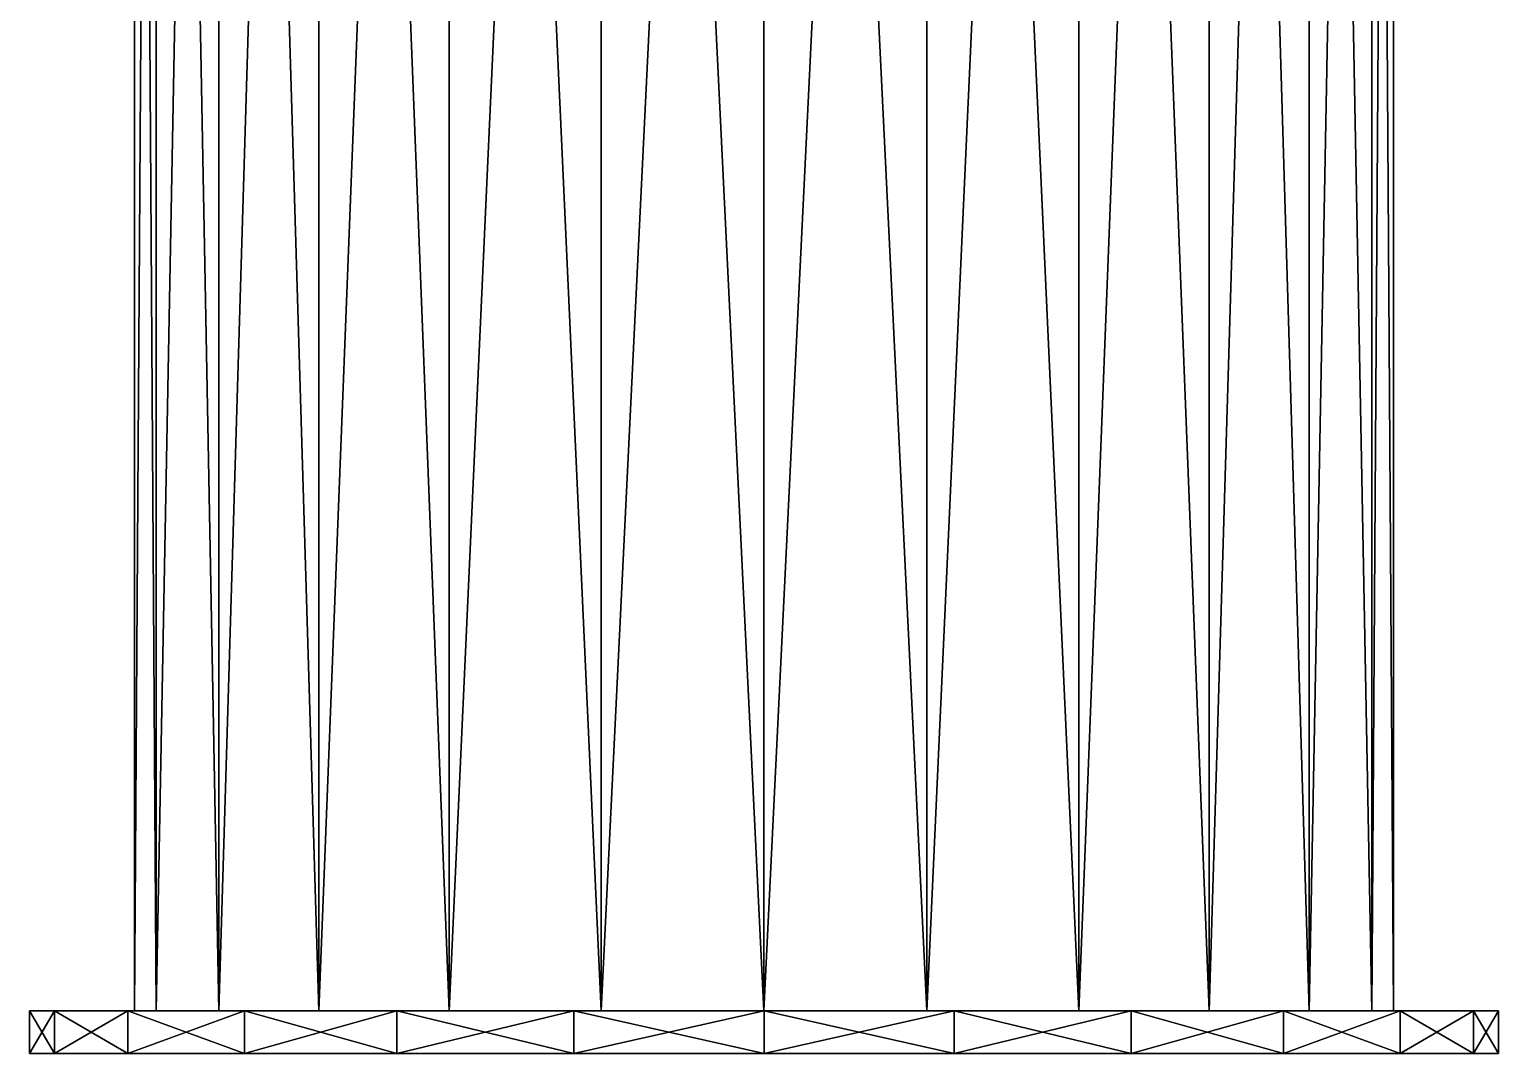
# Model space of a CAD drawing. Extents: x 0 to 11.1, y 0 to 8.
# Drawn here: x 4.014 to 4.77, y 0.894 to 1.422 of the extents above; entities that cross this region are included whole.
import ezdxf

# ---------------------------------------------------------------- set-up
doc = ezdxf.new("R2010")
doc.units = 0
doc.header["$LTSCALE"] = 0.0254
doc.layers.get('0').update_dxf_attribs({"color": 13, "linetype": 'CONTINUOUS'})

# ---------------------------------------------------------------- blocks, each defined once
blk = doc.blocks.new('GRUPO_308')
at = {"color": 0}
for p, q in [((0, 0.02200787401630475, 0.3783661417323159), (0, 0, 0.3783661417323159)), ((0, 0.02200787401630475, 0.3783661417323159), (0, 0, 0.3783661417323159)), ((0.01289251363972263, 0.02200787401630475, 0.2804377782300326), (0.01289251363972263, 0, 0.2804377782300326)), ((0.01289251363972263, 0.02200787401630475, 0.2804377782300326), (0.01289251363972263, 0, 0.2804377782300326)), ((0.01289251363972263, 0.02200787401630475, 0.4762945052345989), (0.01289251363972263, 0, 0.4762945052345989)), ((0.01289251363972263, 0.02200787401630475, 0.4762945052345989), (0.01289251363972263, 0, 0.4762945052345989)), ((0.05069145106022746, 0.02200787401630475, 0.5675492125984739), (0.05069145106022746, 0, 0.5675492125984739)), ((0.05069145106022746, 0.02200787401630475, 0.1891830708661578), (0.05069145106022746, 0, 0.1891830708661578)), ((0.05069145106022746, 0.02200787401630475, 0.1891830708661578), (0.05069145106022746, 0, 0.1891830708661578)), ((0.05069145106022746, 0.02200787401630475, 0.5675492125984739), (0.05069145106022746, 0, 0.5675492125984739)), ((0.1108208771420049, 0.02200787401630475, 0.6459114063226269), (0.1108208771420049, 0, 0.6459114063226269)), ((0.1108208771420049, 0.02200787401630475, 0.6459114063226269), (0.1108208771420049, 0, 0.6459114063226269)), ((0.1108208771420049, 0.02200787401630475, 0.1108208771420049), (0.1108208771420049, 0, 0.1108208771420049)), ((0.1108208771420049, 0.02200787401630475, 0.1108208771420049), (0.1108208771420049, 0, 0.1108208771420049)), ((0.189183070866158, 0.02200787401630475, 0.7060408324044049), (0.189183070866158, 0, 0.7060408324044049)), ((0.189183070866158, 0.02200787401630475, 0.05069145106022674), (0.189183070866158, 0, 0.05069145106022674)), ((0.189183070866158, 0.02200787401630475, 0.05069145106022674), (0.189183070866158, 0, 0.05069145106022674)), ((0.189183070866158, 0.02200787401630475, 0.7060408324044049), (0.189183070866158, 0, 0.7060408324044049)), ((0.2804377782300337, 0.02200787401630475, 0.01289251363972191), (0.2804377782300337, 0, 0.01289251363972191)), ((0.2804377782300322, 0.02200787401630475, 0.7438397698249098), (0.2804377782300322, 0, 0.7438397698249098)), ((0.2804377782300337, 0.02200787401630475, 0.01289251363972191), (0.2804377782300337, 0, 0.01289251363972191)), ((0.2804377782300322, 0.02200787401630475, 0.7438397698249098), (0.2804377782300322, 0, 0.7438397698249098)), ((0.3783661417323159, 0.02200787401630475, 0.7567322834646318), (0.3783661417323159, 0, 0.7567322834646318)), ((0.3783661417323159, 0.02200787401630475), (0.3783661417323159, 0)), ((0.3783661417323159, 0.02200787401630475), (0.3783661417323159, 0)), ((0.3783661417323159, 0.02200787401630475, 0.7567322834646318), (0.3783661417323159, 0, 0.7567322834646318)), ((0.4762945052345996, 0.02200787401630475, 0.7438397698249098), (0.4762945052345996, 0, 0.7438397698249098)), ((0.4762945052345996, 0.02200787401630475, 0.7438397698249098), (0.4762945052345996, 0, 0.7438397698249098)), ((0.4762945052345996, 0.02200787401630475, 0.012892513639722), (0.4762945052345996, 0, 0.012892513639722)), ((0.4762945052345996, 0.02200787401630475, 0.012892513639722), (0.4762945052345996, 0, 0.012892513639722)), ((0.5675492125984739, 0.02200787401630475, 0.7060408324044049), (0.5675492125984739, 0, 0.7060408324044049)), ((0.5675492125984739, 0.02200787401630475, 0.7060408324044049), (0.5675492125984739, 0, 0.7060408324044049)), ((0.5675492125984739, 0.02200787401630475, 0.05069145106022696), (0.5675492125984739, 0, 0.05069145106022696)), ((0.5675492125984739, 0.02200787401630475, 0.05069145106022696), (0.5675492125984739, 0, 0.05069145106022696)), ((0.6459114063226269, 0.02200787401630475, 0.6459114063226269), (0.6459114063226269, 0, 0.6459114063226269)), ((0.6459114063226269, 0.02200787401630475, 0.1108208771420051), (0.6459114063226269, 0, 0.1108208771420051)), ((0.6459114063226269, 0.02200787401630475, 0.6459114063226269), (0.6459114063226269, 0, 0.6459114063226269)), ((0.6459114063226269, 0.02200787401630475, 0.1108208771420051), (0.6459114063226269, 0, 0.1108208771420051)), ((0.7060408324044043, 0.02200787401630475, 0.567549212598474), (0.7060408324044043, 0, 0.567549212598474)), ((0.7060408324044043, 0.02200787401630475, 0.567549212598474), (0.7060408324044043, 0, 0.567549212598474)), ((0.7060408324044043, 0.02200787401630475, 0.1891830708661581), (0.7060408324044043, 0, 0.1891830708661581)), ((0.7060408324044043, 0.02200787401630475, 0.1891830708661581), (0.7060408324044043, 0, 0.1891830708661581)), ((0.7438397698249092, 0.02200787401630475, 0.476294505234599), (0.7438397698249092, 0, 0.476294505234599)), ((0.7438397698249092, 0.02200787401630475, 0.280437778230033), (0.7438397698249092, 0, 0.280437778230033)), ((0.7438397698249092, 0.02200787401630475, 0.476294505234599), (0.7438397698249092, 0, 0.476294505234599)), ((0.7438397698249092, 0.02200787401630475, 0.280437778230033), (0.7438397698249092, 0, 0.280437778230033)), ((0.7567322834646318, 0.02200787401630475, 0.378366141732316), (0.7567322834646318, 0, 0.378366141732316)), ((0.7567322834646318, 0.02200787401630475, 0.378366141732316), (0.7567322834646318, 0, 0.378366141732316))]:
    blk.add_line(p, q, dxfattribs=at)
at = {"color": 0, "extrusion": (0, 1, 0)}
for centre, radius in [((-0.3783661417323159, 0.3783661417323159, 0.02200787401630475), 0.3783661417323159), ((-0.3783661417323159, 0.3783661417323159, 0.02200787401630475), 0.3783661417323159), ((-0.3783661417323159, 0.3783661417323159, 0.02200787401630475), 0.3783661417323159), ((-0.3783661417323159, 0.3783661417323159, 0.02200787401630475), 0.3783661417323159), ((-0.3783661417323159, 0.3783661417323159, 0.02200787401630475), 0.3783661417323159), ((-0.3783661417323159, 0.3783661417323159, 0.02200787401630475), 0.3783661417323159), ((-0.3783661417323159, 0.3783661417323159, 0.02200787401630475), 0.3783661417323159), ((-0.3783661417323159, 0.3783661417323159, 0.02200787401630475), 0.3783661417323159), ((-0.3783661417323159, 0.3783661417323159, 0.02200787401630475), 0.3783661417323159), ((-0.3783661417323159, 0.3783661417323159, 0.02200787401630475), 0.3783661417323159), ((-0.3783661417323159, 0.3783661417323159, 0.02200787401630475), 0.3783661417323159), ((-0.3783661417323159, 0.3783661417323159, 0.02200787401630475), 0.3783661417323159), ((-0.3783661417323159, 0.3783661417323159, 0.02200787401630475), 0.3783661417323159), ((-0.3783661417323159, 0.3783661417323159, 0.02200787401630475), 0.3783661417323159), ((-0.3783661417323159, 0.3783661417323159, 0.02200787401630475), 0.3783661417323159), ((-0.3783661417323159, 0.3783661417323159, 0.02200787401630475), 0.3783661417323159), ((-0.3783661417323159, 0.3783661417323159, 0.02200787401630475), 0.3783661417323159), ((-0.3783661417323159, 0.3783661417323159, 0.02200787401630475), 0.3783661417323159), ((-0.3783661417323159, 0.3783661417323159, 0.02200787401630475), 0.3783661417323159), ((-0.3783661417323159, 0.3783661417323159, 0.02200787401630475), 0.3783661417323159), ((-0.3783661417323159, 0.3783661417323159, 0.02200787401630475), 0.3783661417323159), ((-0.3783661417323159, 0.3783661417323159, 0.02200787401630475), 0.3783661417323159), ((-0.3783661417323159, 0.3783661417323159, 0.02200787401630475), 0.3783661417323159), ((-0.3783661417323159, 0.3783661417323159, 0.02200787401630475), 0.3783661417323159), ((-0.3783661417323159, 0.3783661417323159, 0.02200787401630475), 0.3783661417323159), ((-0.3783661417323159, 0.3783661417323159), 0.3783661417323158), ((-0.3783661417323159, 0.3783661417323159), 0.3783661417323158), ((-0.3783661417323159, 0.3783661417323159), 0.3783661417323158), ((-0.3783661417323159, 0.3783661417323159), 0.3783661417323158), ((-0.3783661417323159, 0.3783661417323159), 0.3783661417323158), ((-0.3783661417323159, 0.3783661417323159), 0.3783661417323158), ((-0.3783661417323159, 0.3783661417323159), 0.3783661417323158), ((-0.3783661417323159, 0.3783661417323159), 0.3783661417323158), ((-0.3783661417323159, 0.3783661417323159), 0.3783661417323158), ((-0.3783661417323159, 0.3783661417323159), 0.3783661417323158), ((-0.3783661417323159, 0.3783661417323159), 0.3783661417323158), ((-0.3783661417323159, 0.3783661417323159), 0.3783661417323158), ((-0.3783661417323159, 0.3783661417323159), 0.3783661417323158), ((-0.3783661417323159, 0.3783661417323159), 0.3783661417323158), ((-0.3783661417323159, 0.3783661417323159), 0.3783661417323158), ((-0.3783661417323159, 0.3783661417323159), 0.3783661417323158), ((-0.3783661417323159, 0.3783661417323159), 0.3783661417323158), ((-0.3783661417323159, 0.3783661417323159), 0.3783661417323158), ((-0.3783661417323159, 0.3783661417323159), 0.3783661417323158), ((-0.3783661417323159, 0.3783661417323159), 0.3783661417323158), ((-0.3783661417323159, 0.3783661417323159), 0.3783661417323158), ((-0.3783661417323159, 0.3783661417323159), 0.3783661417323158), ((-0.3783661417323159, 0.3783661417323159), 0.3783661417323158), ((-0.3783661417323159, 0.3783661417323159), 0.3783661417323158), ((-0.3783661417323159, 0.3783661417323159), 0.3783661417323158)]:
    blk.add_circle(centre, radius, dxfattribs=at)
at = {"color": 0}
mesh = blk.add_polyface(dxfattribs=at)
corners = [(0.2804377782300337, 0.02200787401630475, 0.01289251363972191), (0.4762945052345996, 0.02200787401630475, 0.012892513639722), (0.3783661417323159, 0.02200787401630475), (0.189183070866158, 0.02200787401630475, 0.05069145106022674), (0.5675492125984739, 0.02200787401630475, 0.05069145106022696), (0.1108208771420049, 0.02200787401630475, 0.1108208771420049), (0.6459114063226269, 0.02200787401630475, 0.1108208771420051), (0.05069145106022746, 0.02200787401630475, 0.1891830708661578), (0.7060408324044043, 0.02200787401630475, 0.1891830708661581), (0.01289251363972263, 0.02200787401630475, 0.2804377782300326), (0.7438397698249092, 0.02200787401630475, 0.280437778230033), (0, 0.02200787401630475, 0.3783661417323159), (0.7567322834646318, 0.02200787401630475, 0.378366141732316), (0.01289251363972263, 0.02200787401630475, 0.4762945052345989), (0.7438397698249092, 0.02200787401630475, 0.476294505234599), (0.05069145106022746, 0.02200787401630475, 0.5675492125984739), (0.7060408324044043, 0.02200787401630475, 0.567549212598474), (0.1108208771420049, 0.02200787401630475, 0.6459114063226269), (0.6459114063226269, 0.02200787401630475, 0.6459114063226269), (0.189183070866158, 0.02200787401630475, 0.7060408324044049), (0.5675492125984739, 0.02200787401630475, 0.7060408324044049), (0.2804377782300322, 0.02200787401630475, 0.7438397698249098), (0.4762945052345996, 0.02200787401630475, 0.7438397698249098), (0.3783661417323159, 0.02200787401630475, 0.7567322834646318)]
mesh.append_faces([[corners[k] for k in face] for face in [(0, 1, 2), (22, 21, 23)]], dxfattribs={"vtx0": -1, "color": 0})
mesh.append_faces([[corners[k] for k in face] for face in [(1, 3, 4), (4, 5, 6), (6, 7, 8), (8, 9, 10), (10, 11, 12), (12, 13, 14), (14, 15, 16), (16, 17, 18), (18, 19, 20), (20, 21, 22)]], dxfattribs={"vtx0": -1, "vtx1": -1, "color": 0})
mesh.append_faces([[corners[k] for k in face] for face in [(1, 0, 3), (4, 3, 5), (6, 5, 7), (8, 7, 9), (10, 9, 11), (12, 11, 13), (14, 13, 15), (16, 15, 17), (18, 17, 19), (20, 19, 21)]], dxfattribs={"vtx0": -1, "vtx2": -1, "color": 0})
mesh = blk.add_polyface(dxfattribs=at)
corners = [(0, 0.02200787401630475, 0.3783661417323159), (0.01289251363972263, 0, 0.2804377782300326), (0, 0, 0.3783661417323159), (0.01289251363972263, 0.02200787401630475, 0.2804377782300326)]
mesh.append_faces([[corners[k] for k in face] for face in [(0, 1, 2), (1, 0, 3)]], dxfattribs={"vtx0": -1, "color": 0})
mesh = blk.add_polyface(dxfattribs=at)
corners = [(0.01289251363972263, 0.02200787401630475, 0.4762945052345989), (0, 0, 0.3783661417323159), (0.01289251363972263, 0, 0.4762945052345989), (0, 0.02200787401630475, 0.3783661417323159)]
mesh.append_faces([[corners[k] for k in face] for face in [(0, 1, 2), (1, 0, 3)]], dxfattribs={"vtx0": -1, "color": 0})
mesh = blk.add_polyface(dxfattribs=at)
corners = [(0.01289251363972263, 0.02200787401630475, 0.2804377782300326), (0.05069145106022746, 0, 0.1891830708661578), (0.01289251363972263, 0, 0.2804377782300326), (0.05069145106022746, 0.02200787401630475, 0.1891830708661578)]
mesh.append_faces([[corners[k] for k in face] for face in [(0, 1, 2), (1, 0, 3)]], dxfattribs={"vtx0": -1, "color": 0})
mesh = blk.add_polyface(dxfattribs=at)
corners = [(0.05069145106022746, 0.02200787401630475, 0.5675492125984739), (0.01289251363972263, 0, 0.4762945052345989), (0.05069145106022746, 0, 0.5675492125984739), (0.01289251363972263, 0.02200787401630475, 0.4762945052345989)]
mesh.append_faces([[corners[k] for k in face] for face in [(0, 1, 2), (1, 0, 3)]], dxfattribs={"vtx0": -1, "color": 0})
mesh = blk.add_polyface(dxfattribs=at)
corners = [(0.1108208771420049, 0.02200787401630475, 0.6459114063226269), (0.05069145106022746, 0, 0.5675492125984739), (0.1108208771420049, 0, 0.6459114063226269), (0.05069145106022746, 0.02200787401630475, 0.5675492125984739)]
mesh.append_faces([[corners[k] for k in face] for face in [(0, 1, 2), (1, 0, 3)]], dxfattribs={"vtx0": -1, "color": 0})
mesh = blk.add_polyface(dxfattribs=at)
corners = [(0.05069145106022746, 0.02200787401630475, 0.1891830708661578), (0.1108208771420049, 0, 0.1108208771420049), (0.05069145106022746, 0, 0.1891830708661578), (0.1108208771420049, 0.02200787401630475, 0.1108208771420049)]
mesh.append_faces([[corners[k] for k in face] for face in [(0, 1, 2), (1, 0, 3)]], dxfattribs={"vtx0": -1, "color": 0})
mesh = blk.add_polyface(dxfattribs=at)
corners = [(0.189183070866158, 0, 0.7060408324044049), (0.1108208771420049, 0.02200787401630475, 0.6459114063226269), (0.1108208771420049, 0, 0.6459114063226269), (0.189183070866158, 0.02200787401630475, 0.7060408324044049)]
mesh.append_faces([[corners[k] for k in face] for face in [(0, 1, 2), (1, 0, 3)]], dxfattribs={"vtx0": -1, "color": 0})
mesh = blk.add_polyface(dxfattribs=at)
corners = [(0.189183070866158, 0.02200787401630475, 0.05069145106022674), (0.1108208771420049, 0, 0.1108208771420049), (0.1108208771420049, 0.02200787401630475, 0.1108208771420049), (0.189183070866158, 0, 0.05069145106022674)]
mesh.append_faces([[corners[k] for k in face] for face in [(0, 1, 2), (1, 0, 3)]], dxfattribs={"vtx0": -1, "color": 0})
mesh = blk.add_polyface(dxfattribs=at)
corners = [(0.2804377782300337, 0.02200787401630475, 0.01289251363972191), (0.189183070866158, 0, 0.05069145106022674), (0.189183070866158, 0.02200787401630475, 0.05069145106022674), (0.2804377782300337, 0, 0.01289251363972191)]
mesh.append_faces([[corners[k] for k in face] for face in [(0, 1, 2), (1, 0, 3)]], dxfattribs={"vtx0": -1, "color": 0})
mesh = blk.add_polyface(dxfattribs=at)
corners = [(0.2804377782300322, 0, 0.7438397698249098), (0.189183070866158, 0.02200787401630475, 0.7060408324044049), (0.189183070866158, 0, 0.7060408324044049), (0.2804377782300322, 0.02200787401630475, 0.7438397698249098)]
mesh.append_faces([[corners[k] for k in face] for face in [(0, 1, 2), (1, 0, 3)]], dxfattribs={"vtx0": -1, "color": 0})
mesh = blk.add_polyface(dxfattribs=at)
corners = [(0.3783661417323159, 0.02200787401630475), (0.2804377782300337, 0, 0.01289251363972191), (0.2804377782300337, 0.02200787401630475, 0.01289251363972191), (0.3783661417323159, 0)]
mesh.append_faces([[corners[k] for k in face] for face in [(0, 1, 2), (1, 0, 3)]], dxfattribs={"vtx0": -1, "color": 0})
mesh = blk.add_polyface(dxfattribs=at)
corners = [(0.3783661417323159, 0, 0.7567322834646318), (0.2804377782300322, 0.02200787401630475, 0.7438397698249098), (0.2804377782300322, 0, 0.7438397698249098), (0.3783661417323159, 0.02200787401630475, 0.7567322834646318)]
mesh.append_faces([[corners[k] for k in face] for face in [(0, 1, 2), (1, 0, 3)]], dxfattribs={"vtx0": -1, "color": 0})
mesh = blk.add_polyface(dxfattribs=at)
corners = [(0.4762945052345996, 0, 0.7438397698249098), (0.3783661417323159, 0.02200787401630475, 0.7567322834646318), (0.3783661417323159, 0, 0.7567322834646318), (0.4762945052345996, 0.02200787401630475, 0.7438397698249098)]
mesh.append_faces([[corners[k] for k in face] for face in [(0, 1, 2), (1, 0, 3)]], dxfattribs={"vtx0": -1, "color": 0})
mesh = blk.add_polyface(dxfattribs=at)
corners = [(0.4762945052345996, 0.02200787401630475, 0.012892513639722), (0.3783661417323159, 0), (0.3783661417323159, 0.02200787401630475), (0.4762945052345996, 0, 0.012892513639722)]
mesh.append_faces([[corners[k] for k in face] for face in [(0, 1, 2), (1, 0, 3)]], dxfattribs={"vtx0": -1, "color": 0})
mesh = blk.add_polyface(dxfattribs=at)
corners = [(0.5675492125984739, 0, 0.7060408324044049), (0.4762945052345996, 0.02200787401630475, 0.7438397698249098), (0.4762945052345996, 0, 0.7438397698249098), (0.5675492125984739, 0.02200787401630475, 0.7060408324044049)]
mesh.append_faces([[corners[k] for k in face] for face in [(0, 1, 2), (1, 0, 3)]], dxfattribs={"vtx0": -1, "color": 0})
mesh = blk.add_polyface(dxfattribs=at)
corners = [(0.5675492125984739, 0.02200787401630475, 0.05069145106022696), (0.4762945052345996, 0, 0.012892513639722), (0.4762945052345996, 0.02200787401630475, 0.012892513639722), (0.5675492125984739, 0, 0.05069145106022696)]
mesh.append_faces([[corners[k] for k in face] for face in [(0, 1, 2), (1, 0, 3)]], dxfattribs={"vtx0": -1, "color": 0})
mesh = blk.add_polyface(dxfattribs=at)
corners = [(0.6459114063226269, 0, 0.6459114063226269), (0.5675492125984739, 0.02200787401630475, 0.7060408324044049), (0.5675492125984739, 0, 0.7060408324044049), (0.6459114063226269, 0.02200787401630475, 0.6459114063226269)]
mesh.append_faces([[corners[k] for k in face] for face in [(0, 1, 2), (1, 0, 3)]], dxfattribs={"vtx0": -1, "color": 0})
mesh = blk.add_polyface(dxfattribs=at)
corners = [(0.6459114063226269, 0.02200787401630475, 0.1108208771420051), (0.5675492125984739, 0, 0.05069145106022696), (0.5675492125984739, 0.02200787401630475, 0.05069145106022696), (0.6459114063226269, 0, 0.1108208771420051)]
mesh.append_faces([[corners[k] for k in face] for face in [(0, 1, 2), (1, 0, 3)]], dxfattribs={"vtx0": -1, "color": 0})
mesh = blk.add_polyface(dxfattribs=at)
corners = [(0.7060408324044043, 0.02200787401630475, 0.567549212598474), (0.6459114063226269, 0, 0.6459114063226269), (0.7060408324044043, 0, 0.567549212598474), (0.6459114063226269, 0.02200787401630475, 0.6459114063226269)]
mesh.append_faces([[corners[k] for k in face] for face in [(0, 1, 2), (1, 0, 3)]], dxfattribs={"vtx0": -1, "color": 0})
mesh = blk.add_polyface(dxfattribs=at)
corners = [(0.6459114063226269, 0.02200787401630475, 0.1108208771420051), (0.7060408324044043, 0, 0.1891830708661581), (0.6459114063226269, 0, 0.1108208771420051), (0.7060408324044043, 0.02200787401630475, 0.1891830708661581)]
mesh.append_faces([[corners[k] for k in face] for face in [(0, 1, 2), (1, 0, 3)]], dxfattribs={"vtx0": -1, "color": 0})
mesh = blk.add_polyface(dxfattribs=at)
corners = [(0.7438397698249092, 0.02200787401630475, 0.476294505234599), (0.7060408324044043, 0, 0.567549212598474), (0.7438397698249092, 0, 0.476294505234599), (0.7060408324044043, 0.02200787401630475, 0.567549212598474)]
mesh.append_faces([[corners[k] for k in face] for face in [(0, 1, 2), (1, 0, 3)]], dxfattribs={"vtx0": -1, "color": 0})
mesh = blk.add_polyface(dxfattribs=at)
corners = [(0.7060408324044043, 0.02200787401630475, 0.1891830708661581), (0.7438397698249092, 0, 0.280437778230033), (0.7060408324044043, 0, 0.1891830708661581), (0.7438397698249092, 0.02200787401630475, 0.280437778230033)]
mesh.append_faces([[corners[k] for k in face] for face in [(0, 1, 2), (1, 0, 3)]], dxfattribs={"vtx0": -1, "color": 0})
mesh = blk.add_polyface(dxfattribs=at)
corners = [(0.7567322834646318, 0.02200787401630475, 0.378366141732316), (0.7438397698249092, 0, 0.476294505234599), (0.7567322834646318, 0, 0.378366141732316), (0.7438397698249092, 0.02200787401630475, 0.476294505234599)]
mesh.append_faces([[corners[k] for k in face] for face in [(0, 1, 2), (1, 0, 3)]], dxfattribs={"vtx0": -1, "color": 0})
mesh = blk.add_polyface(dxfattribs=at)
corners = [(0.7438397698249092, 0.02200787401630475, 0.280437778230033), (0.7567322834646318, 0, 0.378366141732316), (0.7438397698249092, 0, 0.280437778230033), (0.7567322834646318, 0.02200787401630475, 0.378366141732316)]
mesh.append_faces([[corners[k] for k in face] for face in [(0, 1, 2), (1, 0, 3)]], dxfattribs={"vtx0": -1, "color": 0})
mesh = blk.add_polyface(dxfattribs=at)
corners = [(0.4762945052345996, 0, 0.012892513639722), (0.2804377782300337, 0, 0.01289251363972191), (0.3783661417323159, 0), (0.189183070866158, 0, 0.05069145106022674), (0.5675492125984739, 0, 0.05069145106022696), (0.1108208771420049, 0, 0.1108208771420049), (0.6459114063226269, 0, 0.1108208771420051), (0.05069145106022746, 0, 0.1891830708661578), (0.7060408324044043, 0, 0.1891830708661581), (0.01289251363972263, 0, 0.2804377782300326), (0.7438397698249092, 0, 0.280437778230033), (0, 0, 0.3783661417323159), (0.7567322834646318, 0, 0.378366141732316), (0.01289251363972263, 0, 0.4762945052345989), (0.7438397698249092, 0, 0.476294505234599), (0.05069145106022746, 0, 0.5675492125984739), (0.7060408324044043, 0, 0.567549212598474), (0.1108208771420049, 0, 0.6459114063226269), (0.6459114063226269, 0, 0.6459114063226269), (0.5675492125984739, 0, 0.7060408324044049), (0.189183070866158, 0, 0.7060408324044049), (0.4762945052345996, 0, 0.7438397698249098), (0.2804377782300322, 0, 0.7438397698249098), (0.3783661417323159, 0, 0.7567322834646318)]
mesh.append_faces([[corners[k] for k in face] for face in [(0, 1, 2), (22, 21, 23)]], dxfattribs={"vtx0": -1, "color": 0})
mesh.append_faces([[corners[k] for k in face] for face in [(1, 0, 3), (3, 4, 5), (5, 6, 7), (7, 8, 9), (9, 10, 11), (11, 12, 13), (13, 14, 15), (15, 16, 17), (17, 19, 20), (20, 21, 22)]], dxfattribs={"vtx0": -1, "vtx1": -1, "color": 0})
mesh.append_faces([[corners[k] for k in face] for face in [(3, 0, 4), (5, 4, 6), (7, 6, 8), (9, 8, 10), (11, 10, 12), (13, 12, 14), (15, 14, 16), (17, 16, 18), (17, 18, 19), (20, 19, 21)]], dxfattribs={"vtx0": -1, "vtx2": -1, "color": 0})
blk = doc.blocks.new('GRUPO_307')
at = {"color": 0}
for p, q in [((0, 0, 0.3241929133858062), (0, 1.721692913386742, 0.3241929133858062)), ((0, 0, 0.3241929133858062), (0, 1.721692913386742, 0.3241929133858062)), ((0.01104660564656085, 0, 0.2402856131142877), (0.01104660564656085, 1.721692913386742, 0.2402856131142877)), ((0.01104660564656085, 0, 0.2402856131142877), (0.01104660564656085, 1.721692913386742, 0.2402856131142877)), ((0.01104660564656085, 0, 0.4081002136573251), (0.01104660564656085, 1.721692913386742, 0.4081002136573251)), ((0.01104660564656085, 0, 0.4081002136573251), (0.01104660564656085, 1.721692913386742, 0.4081002136573251)), ((0.04343361466680944, 0, 0.1620964566929032), (0.04343361466680944, 1.721692913386742, 0.1620964566929032)), ((0.04343361466680944, 0, 0.1620964566929032), (0.04343361466680944, 1.721692913386742, 0.1620964566929032)), ((0.04343361466680944, 0, 0.4862893700787095), (0.04343361466680944, 1.721692913386742, 0.4862893700787095)), ((0.04343361466680944, 0, 0.4862893700787095), (0.04343361466680944, 1.721692913386742, 0.4862893700787095)), ((0.09495390591807952, 0, 0.09495390591807956), (0.09495390591807952, 1.721692913386742, 0.09495390591807956)), ((0.09495390591807952, 0, 0.09495390591807956), (0.09495390591807952, 1.721692913386742, 0.09495390591807956)), ((0.09495390591807952, 0, 0.553431920853533), (0.09495390591807952, 1.721692913386742, 0.553431920853533)), ((0.09495390591807952, 0, 0.553431920853533), (0.09495390591807952, 1.721692913386742, 0.553431920853533)), ((0.1620964566929031, 0, 0.04343361466680985), (0.1620964566929031, 1.721692913386742, 0.04343361466680985)), ((0.1620964566929031, 0, 0.04343361466680985), (0.1620964566929031, 1.721692913386742, 0.04343361466680985)), ((0.1620964566929031, 0, 0.6049522121048028), (0.1620964566929031, 1.721692913386742, 0.6049522121048028)), ((0.1620964566929031, 0, 0.6049522121048028), (0.1620964566929031, 1.721692913386742, 0.6049522121048028)), ((0.2402856131142876, 0, 0.01104660564656103), (0.2402856131142876, 1.721692913386742, 0.01104660564656103)), ((0.2402856131142876, 0, 0.01104660564656103), (0.2402856131142876, 1.721692913386742, 0.01104660564656103)), ((0.2402856131142876, 0, 0.6373392211250516), (0.2402856131142876, 1.721692913386742, 0.6373392211250516)), ((0.2402856131142876, 0, 0.6373392211250516), (0.2402856131142876, 1.721692913386742, 0.6373392211250516)), ((0.3241929133858062, 0), (0.3241929133858062, 1.721692913386742)), ((0.3241929133858062, 0), (0.3241929133858062, 1.721692913386742)), ((0.3241929133858062, 0, 0.6483858267716125), (0.3241929133858062, 1.721692913386742, 0.6483858267716125)), ((0.3241929133858062, 0, 0.6483858267716125), (0.3241929133858062, 1.721692913386742, 0.6483858267716125)), ((0.4081002136573249, 0, 0.01104660564656099), (0.4081002136573249, 1.721692913386742, 0.01104660564656099)), ((0.4081002136573249, 0, 0.01104660564656099), (0.4081002136573249, 1.721692913386742, 0.01104660564656099)), ((0.4081002136573249, 0, 0.6373392211250515), (0.4081002136573249, 1.721692913386742, 0.6373392211250515)), ((0.4081002136573249, 0, 0.6373392211250515), (0.4081002136573249, 1.721692913386742, 0.6373392211250515)), ((0.4862893700787094, 0, 0.04343361466680985), (0.4862893700787094, 1.721692913386742, 0.04343361466680985)), ((0.4862893700787094, 0, 0.04343361466680985), (0.4862893700787094, 1.721692913386742, 0.04343361466680985)), ((0.4862893700787094, 0, 0.6049522121048027), (0.4862893700787094, 1.721692913386742, 0.6049522121048027)), ((0.4862893700787094, 0, 0.6049522121048027), (0.4862893700787094, 1.721692913386742, 0.6049522121048027)), ((0.553431920853533, 0, 0.09495390591807956), (0.553431920853533, 1.721692913386742, 0.09495390591807956)), ((0.553431920853533, 0, 0.5534319208535328), (0.553431920853533, 1.721692913386742, 0.5534319208535328)), ((0.553431920853533, 0, 0.09495390591807956), (0.553431920853533, 1.721692913386742, 0.09495390591807956)), ((0.553431920853533, 0, 0.5534319208535328), (0.553431920853533, 1.721692913386742, 0.5534319208535328)), ((0.6049522121048031, 0, 0.162096456692903), (0.6049522121048031, 1.721692913386742, 0.162096456692903)), ((0.6049522121048031, 0, 0.4862893700787093), (0.6049522121048031, 1.721692913386742, 0.4862893700787093)), ((0.6049522121048031, 0, 0.4862893700787093), (0.6049522121048031, 1.721692913386742, 0.4862893700787093)), ((0.6049522121048031, 0, 0.162096456692903), (0.6049522121048031, 1.721692913386742, 0.162096456692903)), ((0.6373392211250517, 0, 0.2402856131142876), (0.6373392211250517, 1.721692913386742, 0.2402856131142876)), ((0.6373392211250517, 0, 0.4081002136573247), (0.6373392211250517, 1.721692913386742, 0.4081002136573247)), ((0.6373392211250517, 0, 0.4081002136573247), (0.6373392211250517, 1.721692913386742, 0.4081002136573247)), ((0.6373392211250517, 0, 0.2402856131142876), (0.6373392211250517, 1.721692913386742, 0.2402856131142876)), ((0.6483858267716125, 0, 0.3241929133858062), (0.6483858267716125, 1.721692913386742, 0.3241929133858062)), ((0.6483858267716125, 0, 0.3241929133858062), (0.6483858267716125, 1.721692913386742, 0.3241929133858062))]:
    blk.add_line(p, q, dxfattribs=at)
at = {"color": 0, "extrusion": (0, -1, 0)}
blk.add_circle((0.3241929133858062, 0.3241929133858062), 0.3241929133858062, dxfattribs=at)
blk.add_circle((0.3241929133858062, 0.3241929133858062), 0.3241929133858062, dxfattribs=at)
blk.add_circle((0.3241929133858062, 0.3241929133858062), 0.3241929133858062, dxfattribs=at)
blk.add_circle((0.3241929133858062, 0.3241929133858062), 0.3241929133858062, dxfattribs=at)
blk.add_circle((0.3241929133858062, 0.3241929133858062), 0.3241929133858062, dxfattribs=at)
blk.add_circle((0.3241929133858062, 0.3241929133858062), 0.3241929133858062, dxfattribs=at)
blk.add_circle((0.3241929133858062, 0.3241929133858062), 0.3241929133858062, dxfattribs=at)
blk.add_circle((0.3241929133858062, 0.3241929133858062), 0.3241929133858062, dxfattribs=at)
blk.add_circle((0.3241929133858062, 0.3241929133858062), 0.3241929133858062, dxfattribs=at)
blk.add_circle((0.3241929133858062, 0.3241929133858062), 0.3241929133858062, dxfattribs=at)
blk.add_circle((0.3241929133858062, 0.3241929133858062), 0.3241929133858062, dxfattribs=at)
blk.add_circle((0.3241929133858062, 0.3241929133858062), 0.3241929133858062, dxfattribs=at)
blk.add_circle((0.3241929133858062, 0.3241929133858062), 0.3241929133858062, dxfattribs=at)
blk.add_circle((0.3241929133858062, 0.3241929133858062), 0.3241929133858062, dxfattribs=at)
blk.add_circle((0.3241929133858062, 0.3241929133858062), 0.3241929133858062, dxfattribs=at)
blk.add_circle((0.3241929133858062, 0.3241929133858062), 0.3241929133858062, dxfattribs=at)
blk.add_circle((0.3241929133858062, 0.3241929133858062), 0.3241929133858062, dxfattribs=at)
blk.add_circle((0.3241929133858062, 0.3241929133858062), 0.3241929133858062, dxfattribs=at)
blk.add_circle((0.3241929133858062, 0.3241929133858062), 0.3241929133858062, dxfattribs=at)
blk.add_circle((0.3241929133858062, 0.3241929133858062), 0.3241929133858062, dxfattribs=at)
blk.add_circle((0.3241929133858062, 0.3241929133858062), 0.3241929133858062, dxfattribs=at)
blk.add_circle((0.3241929133858062, 0.3241929133858062), 0.3241929133858062, dxfattribs=at)
blk.add_circle((0.3241929133858062, 0.3241929133858062), 0.3241929133858062, dxfattribs=at)
blk.add_circle((0.3241929133858062, 0.3241929133858062), 0.3241929133858062, dxfattribs=at)
blk.add_circle((0.3241929133858062, 0.3241929133858062), 0.3241929133858062, dxfattribs=at)
at = {"color": 0}
mesh = blk.add_polyface(dxfattribs=at)
corners = [(0, 1.721692913386742, 0.3241929133858062), (0.01104660564656085, 0, 0.2402856131142877), (0, 0, 0.3241929133858062), (0.01104660564656085, 1.721692913386742, 0.2402856131142877)]
mesh.append_faces([[corners[k] for k in face] for face in [(0, 1, 2), (1, 0, 3)]], dxfattribs={"vtx0": -1, "color": 0})
mesh = blk.add_polyface(dxfattribs=at)
corners = [(0.01104660564656085, 1.721692913386742, 0.4081002136573251), (0, 0, 0.3241929133858062), (0.01104660564656085, 0, 0.4081002136573251), (0, 1.721692913386742, 0.3241929133858062)]
mesh.append_faces([[corners[k] for k in face] for face in [(0, 1, 2), (1, 0, 3)]], dxfattribs={"vtx0": -1, "color": 0})
mesh = blk.add_polyface(dxfattribs=at)
corners = [(0.01104660564656085, 1.721692913386742, 0.2402856131142877), (0.04343361466680944, 0, 0.1620964566929032), (0.01104660564656085, 0, 0.2402856131142877), (0.04343361466680944, 1.721692913386742, 0.1620964566929032)]
mesh.append_faces([[corners[k] for k in face] for face in [(0, 1, 2), (1, 0, 3)]], dxfattribs={"vtx0": -1, "color": 0})
mesh = blk.add_polyface(dxfattribs=at)
corners = [(0.04343361466680944, 1.721692913386742, 0.4862893700787095), (0.01104660564656085, 0, 0.4081002136573251), (0.04343361466680944, 0, 0.4862893700787095), (0.01104660564656085, 1.721692913386742, 0.4081002136573251)]
mesh.append_faces([[corners[k] for k in face] for face in [(0, 1, 2), (1, 0, 3)]], dxfattribs={"vtx0": -1, "color": 0})
mesh = blk.add_polyface(dxfattribs=at)
corners = [(0.04343361466680944, 1.721692913386742, 0.1620964566929032), (0.09495390591807952, 0, 0.09495390591807956), (0.04343361466680944, 0, 0.1620964566929032), (0.09495390591807952, 1.721692913386742, 0.09495390591807956)]
mesh.append_faces([[corners[k] for k in face] for face in [(0, 1, 2), (1, 0, 3)]], dxfattribs={"vtx0": -1, "color": 0})
mesh = blk.add_polyface(dxfattribs=at)
corners = [(0.09495390591807952, 1.721692913386742, 0.553431920853533), (0.04343361466680944, 0, 0.4862893700787095), (0.09495390591807952, 0, 0.553431920853533), (0.04343361466680944, 1.721692913386742, 0.4862893700787095)]
mesh.append_faces([[corners[k] for k in face] for face in [(0, 1, 2), (1, 0, 3)]], dxfattribs={"vtx0": -1, "color": 0})
mesh = blk.add_polyface(dxfattribs=at)
corners = [(0.1620964566929031, 1.721692913386742, 0.04343361466680985), (0.09495390591807952, 0, 0.09495390591807956), (0.09495390591807952, 1.721692913386742, 0.09495390591807956), (0.1620964566929031, 0, 0.04343361466680985)]
mesh.append_faces([[corners[k] for k in face] for face in [(0, 1, 2), (1, 0, 3)]], dxfattribs={"vtx0": -1, "color": 0})
mesh = blk.add_polyface(dxfattribs=at)
corners = [(0.1620964566929031, 0, 0.6049522121048028), (0.09495390591807952, 1.721692913386742, 0.553431920853533), (0.09495390591807952, 0, 0.553431920853533), (0.1620964566929031, 1.721692913386742, 0.6049522121048028)]
mesh.append_faces([[corners[k] for k in face] for face in [(0, 1, 2), (1, 0, 3)]], dxfattribs={"vtx0": -1, "color": 0})
mesh = blk.add_polyface(dxfattribs=at)
corners = [(0.2402856131142876, 1.721692913386742, 0.01104660564656103), (0.1620964566929031, 0, 0.04343361466680985), (0.1620964566929031, 1.721692913386742, 0.04343361466680985), (0.2402856131142876, 0, 0.01104660564656103)]
mesh.append_faces([[corners[k] for k in face] for face in [(0, 1, 2), (1, 0, 3)]], dxfattribs={"vtx0": -1, "color": 0})
mesh = blk.add_polyface(dxfattribs=at)
corners = [(0.2402856131142876, 0, 0.6373392211250516), (0.1620964566929031, 1.721692913386742, 0.6049522121048028), (0.1620964566929031, 0, 0.6049522121048028), (0.2402856131142876, 1.721692913386742, 0.6373392211250516)]
mesh.append_faces([[corners[k] for k in face] for face in [(0, 1, 2), (1, 0, 3)]], dxfattribs={"vtx0": -1, "color": 0})
mesh = blk.add_polyface(dxfattribs=at)
corners = [(0.3241929133858062, 1.721692913386742), (0.2402856131142876, 0, 0.01104660564656103), (0.2402856131142876, 1.721692913386742, 0.01104660564656103), (0.3241929133858062, 0)]
mesh.append_faces([[corners[k] for k in face] for face in [(0, 1, 2), (1, 0, 3)]], dxfattribs={"vtx0": -1, "color": 0})
mesh = blk.add_polyface(dxfattribs=at)
corners = [(0.3241929133858062, 0, 0.6483858267716125), (0.2402856131142876, 1.721692913386742, 0.6373392211250516), (0.2402856131142876, 0, 0.6373392211250516), (0.3241929133858062, 1.721692913386742, 0.6483858267716125)]
mesh.append_faces([[corners[k] for k in face] for face in [(0, 1, 2), (1, 0, 3)]], dxfattribs={"vtx0": -1, "color": 0})
mesh = blk.add_polyface(dxfattribs=at)
corners = [(0.4081002136573249, 1.721692913386742, 0.01104660564656099), (0.3241929133858062, 0), (0.3241929133858062, 1.721692913386742), (0.4081002136573249, 0, 0.01104660564656099)]
mesh.append_faces([[corners[k] for k in face] for face in [(0, 1, 2), (1, 0, 3)]], dxfattribs={"vtx0": -1, "color": 0})
mesh = blk.add_polyface(dxfattribs=at)
corners = [(0.4081002136573249, 0, 0.6373392211250515), (0.3241929133858062, 1.721692913386742, 0.6483858267716125), (0.3241929133858062, 0, 0.6483858267716125), (0.4081002136573249, 1.721692913386742, 0.6373392211250515)]
mesh.append_faces([[corners[k] for k in face] for face in [(0, 1, 2), (1, 0, 3)]], dxfattribs={"vtx0": -1, "color": 0})
mesh = blk.add_polyface(dxfattribs=at)
corners = [(0.4862893700787094, 1.721692913386742, 0.04343361466680985), (0.4081002136573249, 0, 0.01104660564656099), (0.4081002136573249, 1.721692913386742, 0.01104660564656099), (0.4862893700787094, 0, 0.04343361466680985)]
mesh.append_faces([[corners[k] for k in face] for face in [(0, 1, 2), (1, 0, 3)]], dxfattribs={"vtx0": -1, "color": 0})
mesh = blk.add_polyface(dxfattribs=at)
corners = [(0.4862893700787094, 0, 0.6049522121048027), (0.4081002136573249, 1.721692913386742, 0.6373392211250515), (0.4081002136573249, 0, 0.6373392211250515), (0.4862893700787094, 1.721692913386742, 0.6049522121048027)]
mesh.append_faces([[corners[k] for k in face] for face in [(0, 1, 2), (1, 0, 3)]], dxfattribs={"vtx0": -1, "color": 0})
mesh = blk.add_polyface(dxfattribs=at)
corners = [(0.553431920853533, 1.721692913386742, 0.09495390591807956), (0.4862893700787094, 0, 0.04343361466680985), (0.4862893700787094, 1.721692913386742, 0.04343361466680985), (0.553431920853533, 0, 0.09495390591807956)]
mesh.append_faces([[corners[k] for k in face] for face in [(0, 1, 2), (1, 0, 3)]], dxfattribs={"vtx0": -1, "color": 0})
mesh = blk.add_polyface(dxfattribs=at)
corners = [(0.553431920853533, 0, 0.5534319208535328), (0.4862893700787094, 1.721692913386742, 0.6049522121048027), (0.4862893700787094, 0, 0.6049522121048027), (0.553431920853533, 1.721692913386742, 0.5534319208535328)]
mesh.append_faces([[corners[k] for k in face] for face in [(0, 1, 2), (1, 0, 3)]], dxfattribs={"vtx0": -1, "color": 0})
mesh = blk.add_polyface(dxfattribs=at)
corners = [(0.6049522121048031, 1.721692913386742, 0.4862893700787093), (0.553431920853533, 0, 0.5534319208535328), (0.6049522121048031, 0, 0.4862893700787093), (0.553431920853533, 1.721692913386742, 0.5534319208535328)]
mesh.append_faces([[corners[k] for k in face] for face in [(0, 1, 2), (1, 0, 3)]], dxfattribs={"vtx0": -1, "color": 0})
mesh = blk.add_polyface(dxfattribs=at)
corners = [(0.553431920853533, 1.721692913386742, 0.09495390591807956), (0.6049522121048031, 0, 0.162096456692903), (0.553431920853533, 0, 0.09495390591807956), (0.6049522121048031, 1.721692913386742, 0.162096456692903)]
mesh.append_faces([[corners[k] for k in face] for face in [(0, 1, 2), (1, 0, 3)]], dxfattribs={"vtx0": -1, "color": 0})
mesh = blk.add_polyface(dxfattribs=at)
corners = [(0.6049522121048031, 1.721692913386742, 0.162096456692903), (0.6373392211250517, 0, 0.2402856131142876), (0.6049522121048031, 0, 0.162096456692903), (0.6373392211250517, 1.721692913386742, 0.2402856131142876)]
mesh.append_faces([[corners[k] for k in face] for face in [(0, 1, 2), (1, 0, 3)]], dxfattribs={"vtx0": -1, "color": 0})
mesh = blk.add_polyface(dxfattribs=at)
corners = [(0.6373392211250517, 1.721692913386742, 0.4081002136573247), (0.6049522121048031, 0, 0.4862893700787093), (0.6373392211250517, 0, 0.4081002136573247), (0.6049522121048031, 1.721692913386742, 0.4862893700787093)]
mesh.append_faces([[corners[k] for k in face] for face in [(0, 1, 2), (1, 0, 3)]], dxfattribs={"vtx0": -1, "color": 0})
mesh = blk.add_polyface(dxfattribs=at)
corners = [(0.6483858267716125, 1.721692913386742, 0.3241929133858062), (0.6373392211250517, 0, 0.4081002136573247), (0.6483858267716125, 0, 0.3241929133858062), (0.6373392211250517, 1.721692913386742, 0.4081002136573247)]
mesh.append_faces([[corners[k] for k in face] for face in [(0, 1, 2), (1, 0, 3)]], dxfattribs={"vtx0": -1, "color": 0})
mesh = blk.add_polyface(dxfattribs=at)
corners = [(0.6373392211250517, 1.721692913386742, 0.2402856131142876), (0.6483858267716125, 0, 0.3241929133858062), (0.6373392211250517, 0, 0.2402856131142876), (0.6483858267716125, 1.721692913386742, 0.3241929133858062)]
mesh.append_faces([[corners[k] for k in face] for face in [(0, 1, 2), (1, 0, 3)]], dxfattribs={"vtx0": -1, "color": 0})
mesh = blk.add_polyface(dxfattribs=at)
corners = [(0.4081002136573249, 0, 0.01104660564656099), (0.2402856131142876, 0, 0.01104660564656103), (0.3241929133858062, 0), (0.4862893700787094, 0, 0.04343361466680985), (0.1620964566929031, 0, 0.04343361466680985), (0.553431920853533, 0, 0.09495390591807956), (0.09495390591807952, 0, 0.09495390591807956), (0.6049522121048031, 0, 0.162096456692903), (0.04343361466680944, 0, 0.1620964566929032), (0.6373392211250517, 0, 0.2402856131142876), (0.01104660564656085, 0, 0.2402856131142877), (0.6483858267716125, 0, 0.3241929133858062), (0, 0, 0.3241929133858062), (0.6373392211250517, 0, 0.4081002136573247), (0.01104660564656085, 0, 0.4081002136573251), (0.6049522121048031, 0, 0.4862893700787093), (0.04343361466680944, 0, 0.4862893700787095), (0.553431920853533, 0, 0.5534319208535328), (0.09495390591807952, 0, 0.553431920853533), (0.4862893700787094, 0, 0.6049522121048027), (0.1620964566929031, 0, 0.6049522121048028), (0.4081002136573249, 0, 0.6373392211250515), (0.2402856131142876, 0, 0.6373392211250516), (0.3241929133858062, 0, 0.6483858267716125)]
mesh.append_faces([[corners[k] for k in face] for face in [(0, 1, 2), (22, 21, 23)]], dxfattribs={"vtx0": -1, "color": 0})
mesh.append_faces([[corners[k] for k in face] for face in [(1, 3, 4), (4, 5, 6), (6, 7, 8), (8, 9, 10), (10, 11, 12), (12, 13, 14), (14, 15, 16), (16, 17, 18), (18, 19, 20), (20, 21, 22)]], dxfattribs={"vtx0": -1, "vtx1": -1, "color": 0})
mesh.append_faces([[corners[k] for k in face] for face in [(1, 0, 3), (4, 3, 5), (6, 5, 7), (8, 7, 9), (10, 9, 11), (12, 11, 13), (14, 13, 15), (16, 15, 17), (18, 17, 19), (20, 19, 21)]], dxfattribs={"vtx0": -1, "vtx2": -1, "color": 0})
blk = doc.blocks.new('GRUPO_259')
at = {"color": 0}
for name, p in [('GRUPO_307', (0.05417322834650929, 0.02200787401630475, 0.05417322834650965)), ('GRUPO_308', (0, 0))]:
    blk.add_blockref(name, p, dxfattribs=at)
blk = doc.blocks.new('GRUPO_262')
at = {"color": 0, "extrusion": (4.379057701015053e-47, 1, -3.33066907387547e-16)}
blk.add_blockref('GRUPO_259', (-0.7567322834646362, 0.8938582677159734, 3.388681348334945), dxfattribs=at)

msp = doc.modelspace()

# ---------------------------------------------------------------- block references
at = {"color": 0, "extrusion": (5.551115123125782e-16, 1, -3.33066907387547e-16)}
msp.add_blockref('GRUPO_262', (-4.770472440947087, 9.249490062757103e-16), dxfattribs=at)

doc.saveas('drawing.dxf')
